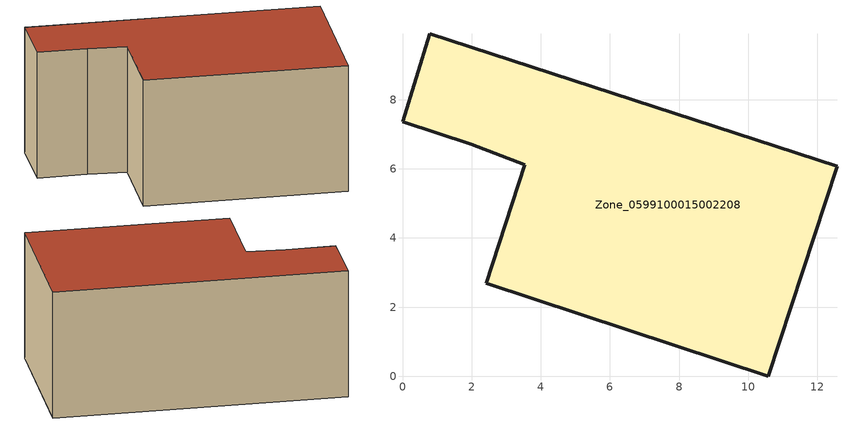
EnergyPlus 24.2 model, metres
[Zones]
Zone_0599100015002208
 floor ground (C_G): 0,7.36 0.79,9.91 12.57,6.08 10.58,0 2.42,2.69 3.54,6.12 1.98,6.71 z0.89
 wall outside (C_F): 10.58,0 12.57,6.08 0.79,9.91 0,7.36 1.98,6.71 3.54,6.12 2.42,2.69 10.58,0 z0.89:6.53
 roof outside (C_R): 12.57,6.08 0.79,9.91 0,7.36 1.98,6.71 3.54,6.12 2.42,2.69 10.58,0 z6.53
[BUILDING]
Pand.0599100015002208: North Axis=0; Terrain=City; Loads Convergence Tolerance Value=0.04; Temperature Convergence Tolerance Value=0.4; Solar Distribution=FullExterior; Maximum Number of Warmup Days=25; Minimum Number of Warmup Days=1
[Site:Location]
Rotterdam.The.Hague.AP_ZH_NLD Design_Conditions: Latitude=51.96; Longitude=4.45; Time Zone=1; Elevation=-4.5
[SITE:GROUNDTEMPERATURE:BUILDINGSURFACE]
18, 18, 18, 18, 18, 18, 18, 18, 18, 18, 18, 18
[MATERIAL] Thermal Absorptance=0.9; Solar Absorptance=0.7; Visible Absorptance=0.7
Name | Roughness | Thickness | Conductivity | Density | Specific Heat
G.TI.1965-1974 | MediumSmooth | 0.15 | 0.882353 | 540 | 1210
F.TI.1965-1974 | Rough | 0.3 | 0.697674 | 1920 | 840
R.TI.1965-1974 | MediumRough | 0.2 | 0.232558 | 1500 | 1000
[CONSTRUCTION]
C_G: G.TI.1965-1974
C_F: F.TI.1965-1974
C_R: R.TI.1965-1974
[ZONE]
Zone_0599100015002208: Type=1; Multiplier=1; Ceiling Height=Autocalculate; Volume=Autocalculate; Floor Area=autocalculate; Part of Total Floor Area=Yes
[ZONEINFILTRATION:DESIGNFLOWRATE]
Infil_Zone_0599100015002208: Zone or ZoneList or Space or SpaceList=Zone_0599100015002208; Schedule=AlwaysOn; Design Flow Rate Calculation Method=Flow/Area; Flow Rate per Floor Area=0.003; Constant Term Coefficient=1; Temperature Term Coefficient=0; Velocity Term Coefficient=0; Velocity Squared Term Coefficient=0
[HVACTEMPLATE:ZONE:IDEALLOADSAIRSYSTEM]
Zone_0599100015002208: Maximum Heating Supply Air Temperature=50; Minimum Cooling Supply Air Temperature=13; Maximum Heating Supply Air Humidity Ratio=0.0156; Minimum Cooling Supply Air Humidity Ratio=0.0077; Heating Limit=NoLimit; Cooling Limit=NoLimit; Dehumidification Control Type=ConstantSensibleHeatRatio; Cooling Sensible Heat Ratio=0.7; Dehumidification Setpoint=60; Humidification Control Type=None; Humidification Setpoint=30; Outdoor Air Method=None; Outdoor Air Flow Rate per Person=0.00944; Outdoor Air Flow Rate per Zone Floor Area=0; Outdoor Air Flow Rate per Zone=0; Demand Controlled Ventilation Type=None; Outdoor Air Economizer Type=NoEconomizer; Heat Recovery Type=None; Sensible Heat Recovery Effectiveness=0.7; Latent Heat Recovery Effectiveness=0.65
[ZONECONTROL:THERMOSTAT]
ThermostatControl_Zone_0599100015002208: Zone or ZoneList=Zone_0599100015002208; Control Type Schedule=DualSetpointControlType; Control 1=Thermostat_Zone_0599100015002208; Temperature Difference Between Cutout And Setpoint=0
[THERMOSTATSETPOINT:DUALSETPOINT]
Thermostat_Zone_0599100015002208: Heating Setpoint Temperature Schedule=HeatingSetpoint_Zone_0599100015002208; Cooling Setpoint Temperature Schedule=CoolingSetpoint_Zone_0599100015002208
[SCHEDULE:COMPACT]
HeatingSetpoint_Zone_0599100015002208: Through: 12/31, For: AllDays, Until: 24:00, 21
CoolingSetpoint_Zone_0599100015002208: Through: 12/31, For: AllDays, Until: 24:00, 24
DualSetpointControlType: Through: 12/31, For: AllDays, Until: 24:00, 4
AlwaysOn: Through: 12/31, For: AllDays, Until: 24:00, 1
